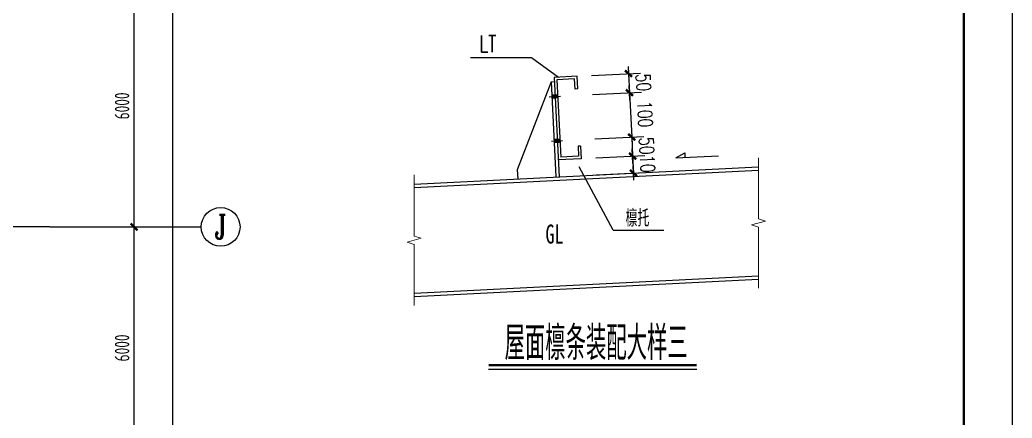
# Model space of a CAD drawing. Extents: x -1389621 to 57380, y -92505 to 283644.
# Drawn here: x -117320 to -92734, y 120326 to 130201 of the extents above; entities that cross this region are included whole.
import ezdxf
from ezdxf.enums import TextEntityAlignment as Align

# ---------------------------------------------------------------- set-up
doc = ezdxf.new("R2010")
doc.units = 0
doc.header["$LTSCALE"] = 100
doc.header["$MEASUREMENT"] = 0
doc.linetypes.add('DOTE', pattern=[2.42, 2, -0.2, 0.02, -0.2])
doc.layers.get('0').update_dxf_attribs({"linetype": 'CONTINUOUS'})
doc.layers.get('Defpoints').update_dxf_attribs({"linetype": 'CONTINUOUS'})
for name, color, linetype in [('AXIS', 3, 'CONTINUOUS'), ('AXIS_TEXT', 7, 'CONTINUOUS'), ('BORDER', 7, 'CONTINUOUS'), ('DIM', 3, 'CONTINUOUS'), ('DOTE', 1, 'DOTE'), ('柱涂实', 54, 'CONTINUOUS')]:
    doc.layers.add(name, color=color, linetype=linetype)
doc.layers.add('PUB_TEXT', color=7, linetype='CONTINUOUS', lineweight=15)
doc.styles.add('1', font='simhei.ttf')
doc.styles.add('_HZTXT', font='txt.shx', dxfattribs={"width": 0.7, "bigfont": 'HZTXT.shx'})
doc.styles.add('_TCH_AXIS', font='COMPLEX', dxfattribs={"bigfont": 'GBCBIG'})
doc.styles.add('COMPLEX', font='COMPLEX')
doc.styles.add('DIM_FONT', font='SIMPLEX', dxfattribs={"width": 0.7, "bigfont": 'GBCBIG'})
doc.styles.add('hztxt', font='txt', dxfattribs={"width": 0.7, "height": 10, "bigfont": 'hztxt.shx'})
doc.styles.add('TSSD_Dimension', font='tssdeng.shx', dxfattribs={"width": 0.7, "bigfont": 'hztxt.shx'})
doc.dimstyles.new('dimn', dxfattribs={"dimtxt": 300, "dimasz": 1, "dimexe": 250, "dimexo": 300, "dimgap": 150, "dimtad": 1, "dimdec": 0, "dimzin": 0, "dimdsep": 46, "dimtxsty": 'DIM_FONT', "dimblk": '_DIMX', "dimcen": 1, "dimclrt": 7, "dimadec": 1, "dimazin": 0, "dimtfac": 1, "dimtdec": 0, "dimtix": 1, "dimtmove": 2, "dimatfit": 3, "dimfxl": 0, "dimtolj": 1, "dimtzin": 0, "dimarcsym": 0})
doc.dimstyles.new('TSSD_100_100', dxfattribs={"dimtxt": 300, "dimasz": 100, "dimexe": 100, "dimexo": 250, "dimgap": 100, "dimtad": 1, "dimdec": 0, "dimzin": 0, "dimdsep": 46, "dimtxsty": 'TSSD_Dimension', "dimblk": 'ARCHTICK', "dimblk1": 'ARCHTICK', "dimblk2": 'ARCHTICK', "dimcen": 0, "dimdle": 100, "dimclrt": 7, "dimadec": 0, "dimazin": 0, "dimtfac": 1, "dimtdec": 0, "dimtix": 1, "dimtmove": 2, "dimatfit": 3, "dimfxl": 0, "dimtolj": 1, "dimtzin": 0, "dimarcsym": 0})

# ---------------------------------------------------------------- blocks, each defined once
blk = doc.blocks.new('_ArchTick')
at = {"color": 0, "linetype": 'ByBlock'}
blk.add_lwpolyline([(-0.71, -0.71, 0.5, 0.5, 0), (0.71, 0.71, 0.5, 0.5, 0)], format="xyseb", dxfattribs=at)
blk = doc.blocks.new('*D146')
at = {"layer": 'Defpoints', "color": 0, "ltscale": 100}
for p in [(-116580, 125067), (-114487, 125067), (-116580, 119067)]:
    blk.add_point(p, dxfattribs=at)
at = {"layer": 'DIM', "color": 0, "lineweight": -2, "ltscale": 100}
for p, q in [((-114487, 118947), (-114487, 125187)), ((-116280, 125067), (-114367, 125067)), ((-116280, 119067), (-114367, 119067))]:
    blk.add_line(p, q, dxfattribs=at)
at = {"layer": 'DIM', "color": 0, "lineweight": -2, "ltscale": 100, "xscale": 120, "yscale": 120, "zscale": 120}
for p, rotation in [((-114487, 125067), 90), ((-114487, 119067), 270)]:
    blk.add_blockref('_ArchTick', p, dxfattribs=dict(at, rotation=rotation))
at = {"layer": 'DIM', "color": 7, "ltscale": 100, "insert": (-114787, 122067), "char_height": 360, "attachment_point": 5, "rotation": 90, "style": 'TSSD_Dimension'}
blk.add_mtext('\\A1;6000', dxfattribs=at)
blk = doc.blocks.new('*D147')
at = {"layer": 'Defpoints', "color": 0, "ltscale": 100}
for p in [(-116580, 131067), (-114487, 131067), (-116580, 125067)]:
    blk.add_point(p, dxfattribs=at)
at = {"layer": 'DIM', "color": 0, "lineweight": -2, "ltscale": 100}
for p, q in [((-116280, 131067), (-114367, 131067)), ((-114487, 124947), (-114487, 131187)), ((-116280, 125067), (-114367, 125067))]:
    blk.add_line(p, q, dxfattribs=at)
at = {"layer": 'DIM', "color": 0, "lineweight": -2, "ltscale": 100, "xscale": 120, "yscale": 120, "zscale": 120}
for p, rotation in [((-114487, 131067), 90), ((-114487, 125067), 270)]:
    blk.add_blockref('_ArchTick', p, dxfattribs=dict(at, rotation=rotation))
at = {"layer": 'DIM', "color": 7, "ltscale": 100, "insert": (-114787, 128067), "char_height": 360, "attachment_point": 5, "rotation": 90, "style": 'TSSD_Dimension'}
blk.add_mtext('\\A1;6000', dxfattribs=at)
blk = doc.blocks.new('*D151')
at = {"layer": 'Defpoints', "color": 0, "ltscale": 100}
for p in [(-116820, 149067), (-113527, 149067), (-116820, 77067)]:
    blk.add_point(p, dxfattribs=at)
at = {"layer": 'DIM', "color": 0, "lineweight": -2, "ltscale": 100}
for p, q in [((-116520, 149067), (-113407, 149067)), ((-113527, 76947), (-113527, 149187)), ((-116520, 77067), (-113407, 77067))]:
    blk.add_line(p, q, dxfattribs=at)
at = {"layer": 'DIM', "color": 0, "lineweight": -2, "ltscale": 100, "xscale": 120, "yscale": 120, "zscale": 120}
for p, rotation in [((-113527, 149067), 90), ((-113527, 77067), 270)]:
    blk.add_blockref('_ArchTick', p, dxfattribs=dict(at, rotation=rotation))
at = {"layer": 'DIM', "color": 7, "ltscale": 100, "insert": (-113827, 113067), "char_height": 360, "attachment_point": 5, "rotation": 90, "style": 'TSSD_Dimension'}
blk.add_mtext('\\A1;72000', dxfattribs=at)
blk = doc.blocks.new('_AXISO')
blk.add_circle((0, 0), 0.5)
at = {"layer": 'AXIS_TEXT', "style": 'COMPLEX', "width": 1.041667}
blk.add_attdef('A', text='', height=0.56, dxfattribs=at).set_placement((-0.25, -0.28), (0.25, -0.28), align=Align.FIT)
blk = doc.blocks.new('_DIMX')
blk.add_line((-150, 0), (150, 0))
at = {"const_width": 50}
blk.add_lwpolyline([(-70, -70), (70, 70)], dxfattribs=at)
blk = doc.blocks.new('*D2056')
at = {"layer": 'AXIS', "color": 0, "linetype": 'Continuous', "lineweight": -2}
for p, q in [((-246532, -239997), (-245519, -239947)), ((-245769, -239958), (-245769, -239957)), ((-245769, -239959), (-245749, -240353)), ((-246512, -240391), (-245500, -240340)), ((-245749, -240354), (-245749, -240355))]:
    blk.add_line(p, q, dxfattribs=at)
at = {"layer": 'Defpoints', "color": 0, "linetype": 'Continuous'}
for p in [(-246831, -240012), (-246812, -240406), (-245749, -240353)]:
    blk.add_point(p, dxfattribs=at)
at = {"layer": 'AXIS', "color": 0, "linetype": 'Continuous', "lineweight": -2, "xscale": 1.000249874952715, "yscale": 1.000249874952715, "zscale": 1.000249874952715}
for p, rotation in [((-245769, -239959), 272.8624052261492), ((-245749, -240353), 92.86240522614922)]:
    blk.add_blockref('_DIMX', p, dxfattribs=dict(at, rotation=rotation))
at = {"layer": 'AXIS', "color": 7, "linetype": 'Continuous', "insert": (-245459, -240141), "char_height": 300.1, "attachment_point": 5, "rotation": 272.8624, "style": 'DIM_FONT'}
blk.add_mtext('\\A1;50', dxfattribs=at)
blk = doc.blocks.new('*D2053')
at = {"layer": 'AXIS', "color": 0, "linetype": 'Continuous', "lineweight": -2}
for p, q in [((-246512, -240391), (-245500, -240340)), ((-245749, -240354), (-245703, -241270)), ((-246466, -241309), (-245454, -241258))]:
    blk.add_line(p, q, dxfattribs=at)
at = {"layer": 'Defpoints', "color": 0, "linetype": 'Continuous'}
for p in [(-246812, -240406), (-246766, -241324), (-245703, -241271)]:
    blk.add_point(p, dxfattribs=at)
at = {"layer": 'AXIS', "color": 0, "linetype": 'Continuous', "lineweight": -2, "xscale": 1.000249874952715, "yscale": 1.000249874952715, "zscale": 1.000249874952715}
for p, rotation in [((-245749, -240353), 92.86240522611646), ((-245703, -241271), 272.8624052261164)]:
    blk.add_blockref('_DIMX', p, dxfattribs=dict(at, rotation=rotation))
at = {"layer": 'AXIS', "color": 7, "linetype": 'Continuous', "insert": (-245427, -240797), "char_height": 300.1, "attachment_point": 5, "rotation": 272.8624, "style": 'DIM_FONT'}
blk.add_mtext('100', dxfattribs=at)
blk = doc.blocks.new('*D2054')
at = {"layer": 'AXIS', "color": 0, "linetype": 'Continuous', "lineweight": -2}
for p, q in [((-246466, -241309), (-245454, -241258)), ((-245703, -241270), (-245703, -241269)), ((-245703, -241271), (-245684, -241664)), ((-246446, -241702), (-245434, -241651)), ((-245684, -241665), (-245684, -241666))]:
    blk.add_line(p, q, dxfattribs=at)
at = {"layer": 'Defpoints', "color": 0, "linetype": 'Continuous'}
for p in [(-246766, -241324), (-246746, -241717), (-245684, -241664)]:
    blk.add_point(p, dxfattribs=at)
at = {"layer": 'AXIS', "color": 0, "linetype": 'Continuous', "lineweight": -2, "xscale": 1.000249874952715, "yscale": 1.000249874952715, "zscale": 1.000249874952715}
for p, rotation in [((-245703, -241271), 272.8624052260917), ((-245684, -241664), 92.86240522609168)]:
    blk.add_blockref('_DIMX', p, dxfattribs=dict(at, rotation=rotation))
at = {"layer": 'AXIS', "color": 7, "linetype": 'Continuous', "insert": (-245394, -241452), "char_height": 300.1, "attachment_point": 5, "rotation": 272.8624, "style": 'DIM_FONT'}
blk.add_mtext('\\A1;50', dxfattribs=at)
blk = doc.blocks.new('*D2055')
at = {"layer": 'AXIS', "color": 0, "linetype": 'Continuous', "lineweight": -2}
for p, q in [((-246446, -241702), (-245434, -241651)), ((-245684, -241663), (-245684, -241662)), ((-245684, -241664), (-245666, -242014)), ((-246429, -242052), (-245416, -242001)), ((-245666, -242015), (-245666, -242016))]:
    blk.add_line(p, q, dxfattribs=at)
at = {"layer": 'Defpoints', "color": 0, "linetype": 'Continuous'}
for p in [(-246746, -241717), (-246729, -242067), (-245666, -242014)]:
    blk.add_point(p, dxfattribs=at)
at = {"layer": 'AXIS', "color": 0, "linetype": 'Continuous', "lineweight": -2, "xscale": 1.000249874952715, "yscale": 1.000249874952715, "zscale": 1.000249874952715}
for p, rotation in [((-245684, -241664), 272.8624052261299), ((-245666, -242014), 92.86240522612985)]:
    blk.add_blockref('_DIMX', p, dxfattribs=dict(at, rotation=rotation))
at = {"layer": 'AXIS', "color": 7, "linetype": 'Continuous', "insert": (-245375, -241824), "char_height": 300.1, "attachment_point": 5, "rotation": 272.8624, "style": 'DIM_FONT'}
blk.add_mtext('\\A1;10', dxfattribs=at)
blk = doc.blocks.new('A$C57F61BA1')
at = {"color": 7, "linetype": 'Continuous', "ltscale": 50}
for p, q in [((1311.1, 6444), (2562.7, 6444)), ((2567.3, 6444), (3128.5, 6038.7))]:
    blk.add_line(p, q, dxfattribs=at)
at = {"color": 3, "linetype": 'Continuous', "ltscale": 50}
for p, q in [((2973.4, 5943.3), (2275.6, 4124.5)), ((2973.4, 5943.3), (3043.4, 5946.8)), ((2973.4, 5943.3), (3071.8, 3976.5)), ((3511, 6057.8), (3039, 6034.2)), ((3039, 6034.2), (3141.7, 3980)), ((3461.2, 6002.8), (3094.1, 5984.4)), ((3094.1, 5984.4), (3174.1, 4384.7)), ((3471.7, 5792.9), (3461.2, 6002.8)), ((3524.1, 5795.6), (3511, 6057.8)), ((3524.1, 5795.6), (3471.7, 5792.9)), ((2937.7, 5634.8), (3170.8, 5646.4)), ((2982.8, 4716.9), (3212.7, 4728.4)), ((3583.1, 4615.5), (3530.7, 4612.9)), ((3530.7, 4612.9), (3541.2, 4403.1)), ((3583.1, 4615.5), (3596.3, 4353.2)), ((3596.3, 4353.2), (3124.2, 4329.6)), ((3541.2, 4403.1), (3174.1, 4384.7)), ((146.7, 3830.2), (7257, 4185.7)), ((150.2, 3760.3), (7260.5, 4115.8)), ((2275.6, 4124.5), (2285, 3937.1)), ((146.7, 1576.6), (7257, 1932.1)), ((146.7, 1506.5), (7257, 1862))]:
    blk.add_line(p, q, dxfattribs=at)
at = {"color": 1, "linetype": 'Continuous', "ltscale": 50}
for p, q in [((5549.6, 4368.2), (5734.3, 4471.9)), ((5549.6, 4368.2), (6430.2, 4412.2)), ((5734.3, 4471.9), (5739, 4377.7)), ((4256.7, 2878.7), (3555, 4185.7)), ((4256.7, 2878.7), (5305.7, 2878.7)), ((5983.9, 0), (1681.7, 0))]:
    blk.add_line(p, q, dxfattribs=at)
for points, const_width in [([(2988.7, 5637.3), (3111.1, 5643.5)], 87.5), ([(3034.6, 4719.5), (3157, 4725.7)], 87.5), ([(1686.1, 87.5), (5983.9, 87.5)], 52.5)]:
    blk.add_lwpolyline(points, dxfattribs=dict(at, const_width=const_width))
at = {"layer": 'Defpoints', "color": 0, "linetype": 'ByBlock', "ltscale": 50}
for p in [(3161.4, 6040.4), (3232.2, 5649.5), (3232.2, 5649.5), (3278.8, 4731.7), (3278.8, 4731.7), (3298.5, 4338.3), (3718.7, 4359.4)]:
    blk.add_point(p, dxfattribs=at)
at = {"layer": 'PUB_TEXT'}
for points in [[(7257, 4372.4), (7257, 3110.6), (7403.7, 3063.9), (7110.3, 2983.9), (7257, 2937.2), (7257, 1675.3)], [(146.7, 4016.9), (146.7, 2755.1), (293.4, 2708.4), (0, 2628.3), (146.7, 2581.7), (146.7, 1319.8)]]:
    blk.add_lwpolyline(points, dxfattribs=at)
at = {"color": 7, "linetype": 'Continuous', "ltscale": 50, "style": 'hztxt', "width": 0.7}
for s, p in [('LT', (1497.6, 6550.9)), ('檩托', (4514, 2950.1))]:
    blk.add_text(s, height=350.12, dxfattribs=at).set_placement(p)
at = {"color": 3, "linetype": 'Continuous', "ltscale": 50, "style": '1', "width": 0.7}
blk.add_text('GL', height=393.89, dxfattribs=at).set_placement((2858.9, 2600.3))
at = {"style": '_HZTXT', "width": 0.6}
blk.add_text('屋面檩条装配大样三', height=700.24, dxfattribs=at).set_placement((2014.7, 193.7))
at = {"layer": 'AXIS', "linetype": 'Continuous'}
for p1, p2, text, picture, middle in [((3511, 6057.8), (3530.7, 5664.4), '50', '*D2056', (4883, 5929.2)), ((3530.7, 5664.4), (3576.6, 4746.6), '100', '*D2053', (4915.8, 5273.6)), ((3576.6, 4746.6), (3596.3, 4353.2), '50', '*D2054', (4948.6, 4618)), ((3596.3, 4353.2), (3613.7, 4003.6), '10', '*D2055', (4967.1, 4246.5))]:
    dim = blk.add_aligned_dim(p1=p1, p2=p2, distance=1063.8, text=text, dimstyle='dimn', override={"dimscale": 1.00025, "dimlfac": 0.99975, "dimadec": 0}, dxfattribs=at)
    dim.commit()
    dim.dimension.update_dxf_attribs({"geometry": picture, "text_midpoint": middle, "insert": (250342.4, 246070.3)})

msp = doc.modelspace()

# ---------------------------------------------------------------- linework, layer by layer
at = {"layer": 'AXIS'}
msp.add_line((-116579.87, 125066.574), (-112825.261, 125066.574), dxfattribs=at)
at = {"layer": 'BORDER'}
msp.add_lwpolyline([(-164013.656, 57648.326), (-164013.656, 158568.326), (-92733.656, 158568.326), (-92733.656, 57648.326)], close=True, dxfattribs=at)
at = {"layer": 'BORDER', "const_width": 60}
msp.add_lwpolyline([(-162813.656, 58848.326), (-162813.656, 155568.326), (-93933.656, 155568.326), (-93933.656, 58848.326)], close=True, dxfattribs=at)
at = {"layer": 'DOTE', "linetype": 'DOTE', "ltscale": 10}
msp.add_line((-116579.87, 125066.574), (-158001.867, 125066.574), dxfattribs=at)

# ---------------------------------------------------------------- block references
at = {"layer": 'AXIS'}
ref = msp.add_blockref('_AXISO', (-112345.261, 125066.574), dxfattribs=dict(at, xscale=960, yscale=960, zscale=960))
ref.add_attrib('A', 'J', dxfattribs={"layer": 'AXIS_TEXT', "ltscale": 0.5, "height": 595.279, "style": '_TCH_AXIS'}).set_placement((-112501.167, 124768.934), (-112189.355, 124768.934), align=Align.FIT)
at = {"layer": '柱涂实', "xscale": 1.2, "yscale": 1.2, "zscale": 1.2}
msp.add_blockref('A$C57F61BA1', (-107727.527, 121534.37), dxfattribs=at)

# ---------------------------------------------------------------- dimensions: what is measured, and where the dimension line sits
at = {"layer": 'DIM', "ltscale": 100}
for p1, p2, distance, picture, middle in [((-116819.87, 77066.574), (-116819.87, 149066.574), -3292.902, '*D151', (-113826.968, 113066.574)), ((-116579.87, 125066.574), (-116579.87, 131066.574), -2092.902, '*D147', (-114786.968, 128066.574)), ((-116579.87, 119066.574), (-116579.87, 125066.574), -2092.902, '*D146', (-114786.968, 122066.574))]:
    dim = msp.add_aligned_dim(p1=p1, p2=p2, distance=distance, dimstyle='TSSD_100_100', override={"dimscale": 1.2}, dxfattribs=at)
    dim.commit()
    dim.dimension.update_dxf_attribs({"geometry": picture, "text_midpoint": middle})

doc.saveas('drawing.dxf')
